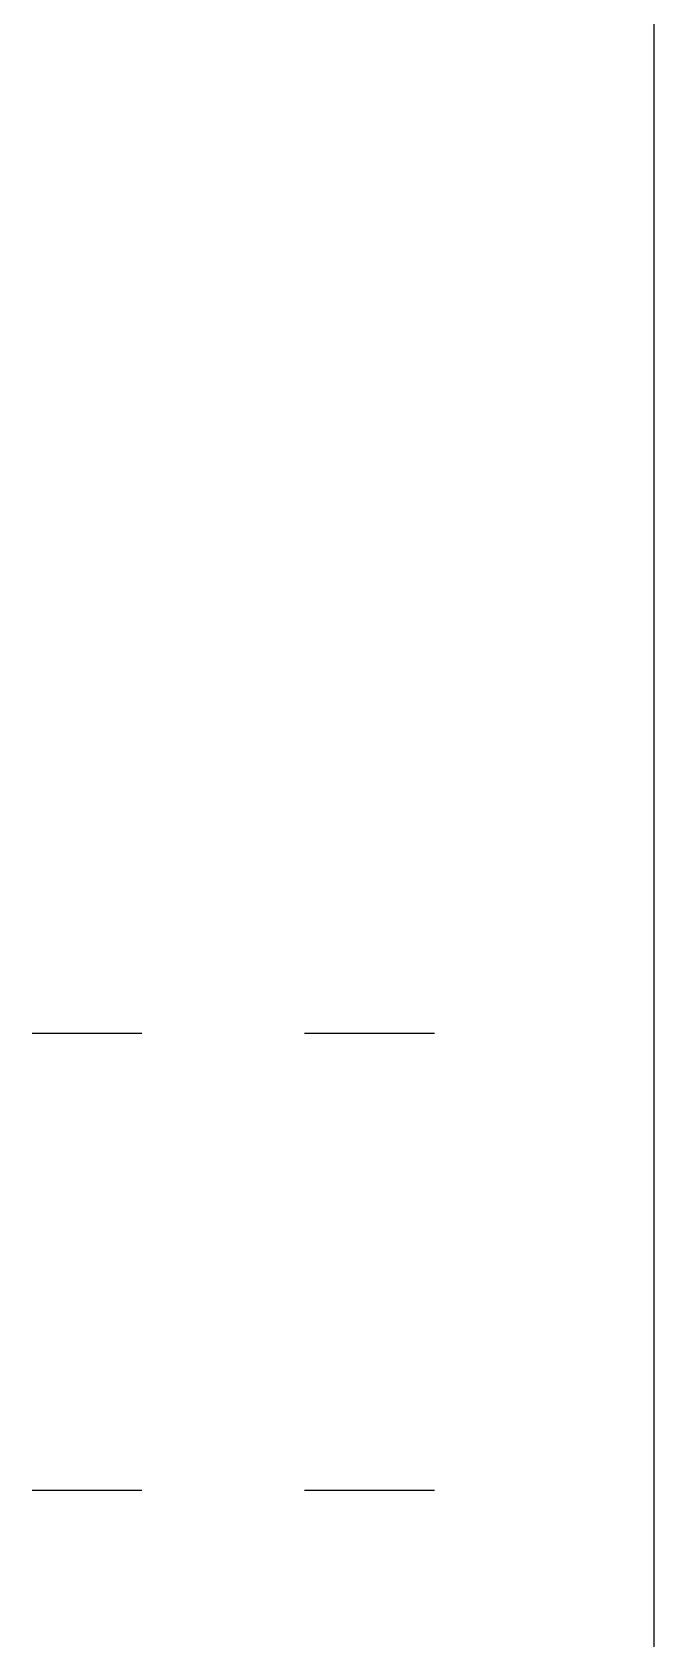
# Model space of a CAD drawing. Header units: millimetres. Extents: x 30 to 56197, y -4580 to 38782.
# Drawn here: x 45800 to 47600, y 29472 to 34127 of the extents above; entities that cross this region are included whole.
import ezdxf

# ---------------------------------------------------------------- set-up
doc = ezdxf.new("R2010")
doc.units = ezdxf.units.MM
doc.layers.add('A-ARCH-REF', color=8, linetype='CONTINUOUS')

msp = doc.modelspace()

# ---------------------------------------------------------------- linework, layer by layer
at = {"layer": 'A-ARCH-REF'}
for p, q in [((47600.3, 38781.7), (47600.3, 2451.8)), ((45799.7, 31226.2), (46117.5, 31226.2)), ((46588.2, 31226.2), (46964.8, 31226.2)), ((45799.7, 29902.2), (46117.5, 29902.2)), ((46588.2, 29902.2), (46964.8, 29902.2))]:
    msp.add_line(p, q, dxfattribs=at)

doc.saveas('drawing.dxf')
